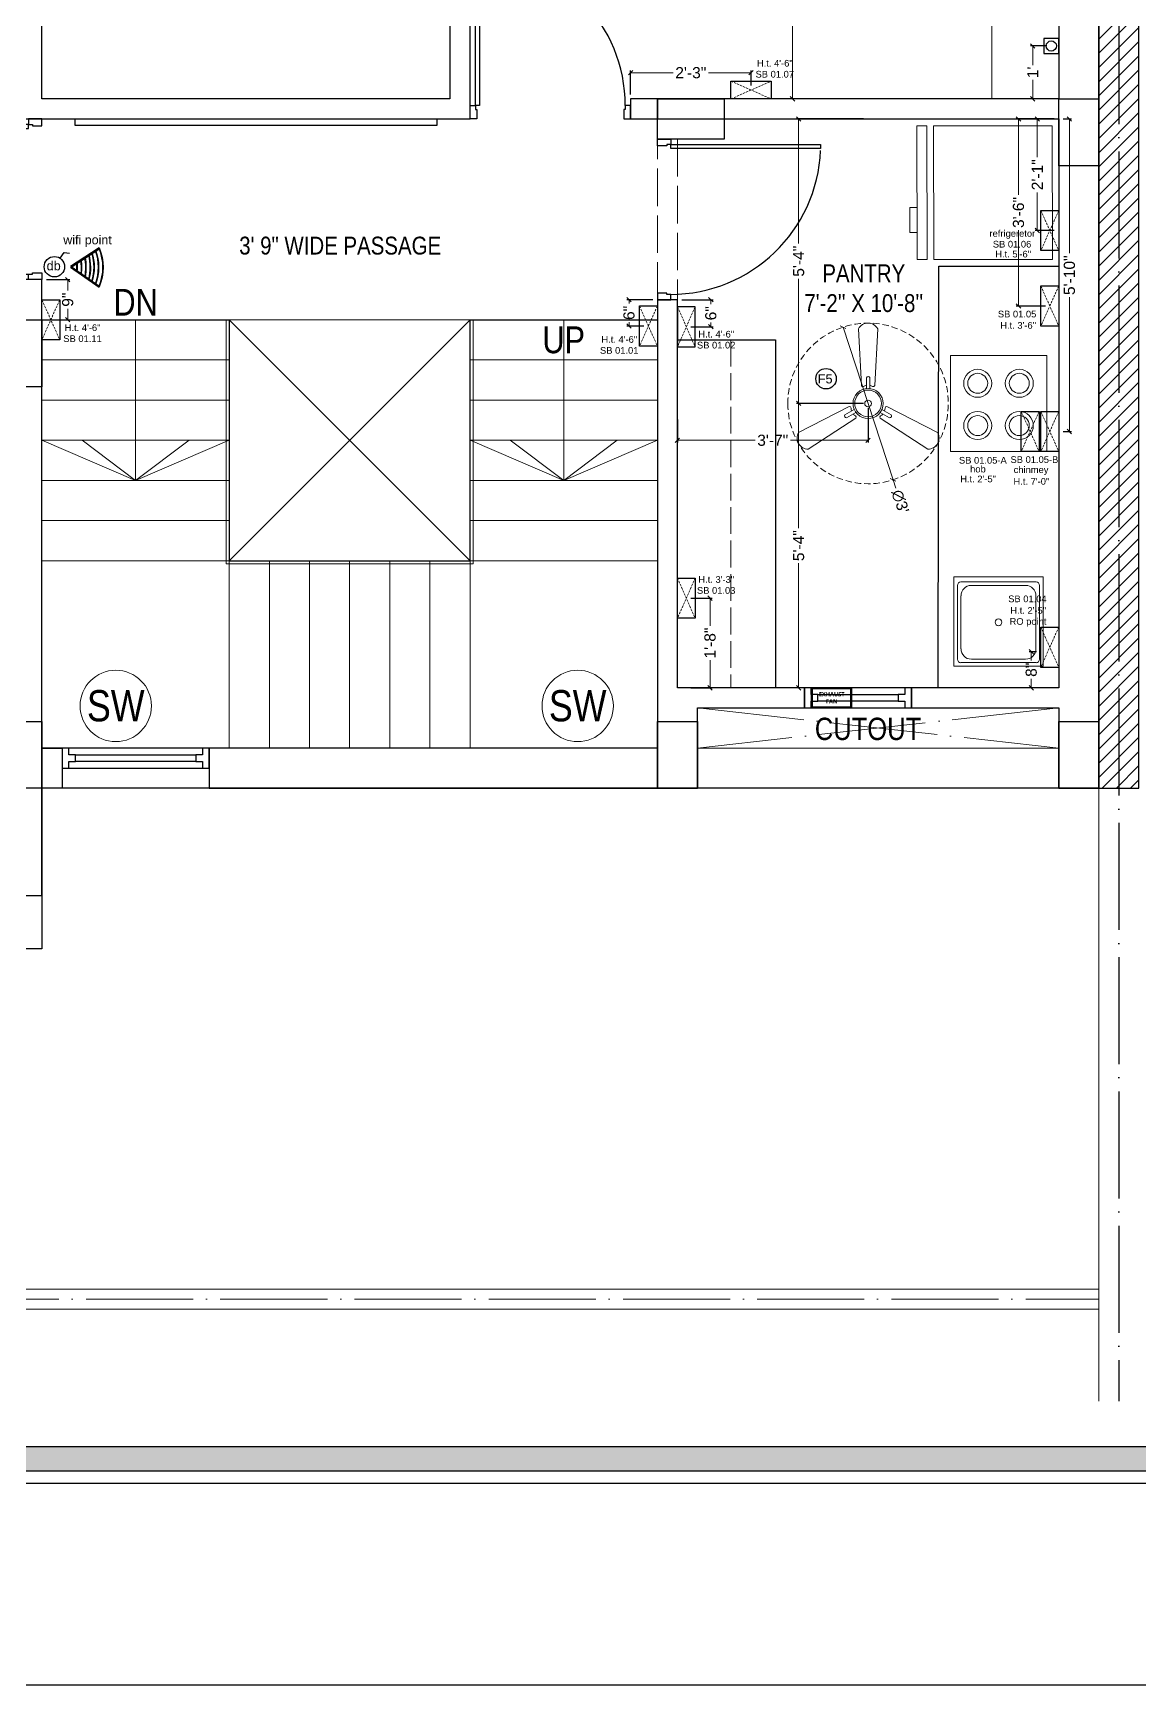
# Model space of a CAD drawing. Header units: millimetres. Extents: x 56222 to 3066687, y -650199 to -121287.
# Drawn here: x 148626.3 to 148874.3, y -178560.8 to -178190.6 of the extents above; entities that cross this region are included whole.
import ezdxf

# ---------------------------------------------------------------- set-up
doc = ezdxf.new("R2010")
doc.units = ezdxf.units.MM
doc.header["$MEASUREMENT"] = 0
doc.header["$PDMODE"] = 35
for name, pattern in [('ACAD_ISO02W100', [15, 12, -3]), ('ACAD_ISO04W100', [30, 24, -3, 0, -3]), ('DASHED', [0.75, 0.5, -0.25]), ('DASHED2', [0.375, 0.25, -0.125])]:
    doc.linetypes.add(name, pattern=pattern)
doc.layers.get('Defpoints').update_dxf_attribs({"color": 220})
for name, color, linetype, lineweight in [('$TD_AUDIT_GENERATED_(A0BDF17)', 32, 'Continuous', 30), ('COLUMN', 1, 'Continuous', 30), ('dim05', 1, 'Continuous', 13), ('el', 7, 'Continuous', 20), ('ELEC-wires', 1, 'DASHED2', 13), ('Electrical', 84, 'Continuous', 30), ('FIRST FLOOR', 7, 'Continuous', 9), ('FIRST FLOOR ( TEXT )', 7, 'Continuous', 9), ('FIRST FLOOR_( PLine )_', 251, 'Continuous', 30), ('FIRST FLOOR_( STAIR )', 251, 'Continuous', 9), ('FURNITURE', 32, 'Continuous', 9), ('GROUND FLOOR', 7, 'Continuous', 9), ('GROUND FLOOR  ( DIM )', 7, 'Continuous', 9), ('GROUND FLOOR  ( HATCH )', 251, 'Continuous', 9), ('NAME PLATE', 7, 'Continuous', 25), ('wall', 7, 'Continuous', 30), ('X_PLOT', 1, 'Continuous', 9), ('XX~SLAB ( BEAM )~ ( DIM )', 7, 'Continuous', 9)]:
    doc.layers.add(name, color=color, linetype=linetype, lineweight=lineweight)
for name, color, linetype in [('AR DOOR', 40, 'Continuous'), ('AR ELE-5', 134, 'Continuous'), ('Labels and Texts', 8, 'Continuous'), ('str coll', 6, 'Continuous')]:
    doc.layers.add(name, color=color, linetype=linetype)
doc.layers.add('XX~SLAB ( PLINE )', color=251, linetype='Continuous', plot=False)
doc.styles.add('Arial', font='arial.ttf')
doc.styles.add("Cn_BT_0'-0", font='swissc.ttf')
doc.styles.add('Cn_BT_7', font='swissc.ttf', dxfattribs={"height": 7})
doc.styles.add('KATHA', font='swissc.ttf')
doc.styles.get("Standard").update_dxf_attribs({"font": 'arial.ttf', "height": 6})
doc.dimstyles.new('ISO-25', dxfattribs={"dimtxt": 2.5, "dimasz": 1, "dimexe": 0.5, "dimexo": 1, "dimtad": 0, "dimdec": 1, "dimlunit": 4, "dimtxsty": 'Standard', "dimblk": 'OBLIQUE', "dimcen": 2.5, "dimclrd": 1, "dimclre": 1, "dimclrt": 5, "dimadec": 0, "dimazin": 0, "dimtfac": 1, "dimtdec": 1, "dimtmove": 0, "dimatfit": 3, "dimfxl": 1, "dimlwd": -1, "dimarcsym": 0})

# ---------------------------------------------------------------- blocks, each defined once
blk = doc.blocks.new('LAYOUT FILE')
at = {"layer": 'NAME PLATE', "true_color": 0xd39e00}
h = blk.add_hatch(color=42, dxfattribs=at)
h.paths.add_polyline_path([(3346889.83, -513806.18), (3346889.83, -514260.7), (3347535.56, -514260.7), (3347535.56, -513806.18)])
h.paths.add_polyline_path([(3346894.36, -513810.71), (3347531.03, -513810.71), (3347531.03, -514256.17), (3346894.36, -514256.17)], flags=16)
at = {"layer": 'NAME PLATE', "color": 42, "true_color": 0xd39e00}
for points in [[(3346887.56, -513803.91), (3347537.83, -513803.91), (3347537.83, -514262.96), (3346887.56, -514262.96)], [(3346889.83, -513806.18), (3347535.56, -513806.18), (3347535.56, -514260.7), (3346889.83, -514260.7)], [(3346894.36, -513810.71), (3347531.03, -513810.71), (3347531.03, -514256.17), (3346894.36, -514256.17)]]:
    blk.add_lwpolyline(points, close=True, dxfattribs=at)
blk = doc.blocks.new('*U18')
for points in [[(0, 0), (0, 1120), (-30, 1120), (-30, 0)], [(40, 0), (0, 0), (0, -30), (-10, -30), (-10, -100), (40, -100)], [(-1160, 0), (-1120, 0), (-1120, -30), (-1110, -30), (-1110, -100), (-1160, -100)]]:
    blk.add_lwpolyline(points, close=True)
at = {"layer": 'AR ELE-5', "linetype": 'ByBlock', "ltscale": 15}
blk.add_arc((2, -1), 1122, 92.373, 179.9653, dxfattribs=at)
blk = doc.blocks.new('*U19')
for points in [[(-1160, 0), (-1120, 0), (-1120, 30), (-1110, 30), (-1110, 100), (-1160, 100)], [(0, 0), (0, -1120), (-30, -1120), (-30, 0)], [(40, 0), (0, 0), (0, 30), (-10, 30), (-10, 100), (40, 100)]]:
    blk.add_lwpolyline(points, close=True)
at = {"layer": 'AR ELE-5', "linetype": 'ByBlock', "ltscale": 15}
blk.add_arc((2, 1), 1122, 180.0347, 267.627, dxfattribs=at)
blk = doc.blocks.new("SINK 20'' X 20''")
at = {"layer": 'FURNITURE'}
for p, q in [((3351628.98, -518299.55), (3351628.98, -518283)), ((3351629.75, -518282.23), (3351646.6, -518282.23)), ((3351632.08, -518283), (3351644.24, -518283)), ((3351647.38, -518283), (3351647.38, -518299.55)), ((3351629.75, -518297.22), (3351629.75, -518285.33)), ((3351646.57, -518285.33), (3351646.57, -518297.22)), ((3351646.6, -518300.32), (3351629.75, -518300.32)), ((3351644.24, -518299.55), (3351632.08, -518299.55))]:
    blk.add_line(p, q, dxfattribs=at)
blk.add_lwpolyline([(3351648.16, -518281.09), (3351628.16, -518281.09), (3351628.16, -518301.09), (3351648.16, -518301.09)], close=True, dxfattribs=at)
blk.add_circle((3351638.16, -518291.28), 0.762, dxfattribs=at)
for centre, radius, start, end in [((3351629.75, -518283), 0.775, 90, 180), ((3351632.08, -518285.33), 2.32, 90, 180), ((3351644.24, -518285.33), 2.32, 0, 90), ((3351646.6, -518283), 0.775, 0, 90), ((3351632.08, -518297.22), 2.32, 180, 270), ((3351644.24, -518297.22), 2.32, 270, 0), ((3351629.75, -518299.55), 0.775, 180, 270), ((3351646.6, -518299.55), 0.775, 270, 0)]:
    blk.add_arc(centre, radius, start, end, dxfattribs=at)
blk = doc.blocks.new('sf sfs')
at = {"layer": 'FURNITURE'}
blk.add_line((3348685.97, -514612.12), (3348664.42, -514612.12), dxfattribs=at)
blk.add_lwpolyline([(3348664.42, -514612.12), (3348664.42, -514590.57), (3348685.97, -514590.57), (3348685.97, -514612.12)], dxfattribs=at)
for centre, radius in [((3348670.49, -514596.83), 3.14), ((3348670.49, -514596.83), 2.24), ((3348679.82, -514596.83), 3.14), ((3348679.82, -514596.83), 2.24), ((3348670.49, -514606.3), 3.14), ((3348679.82, -514606.3), 3.14), ((3348670.49, -514606.3), 2.24), ((3348679.82, -514606.3), 2.24)]:
    blk.add_circle(centre, radius, dxfattribs=at)
blk = doc.blocks.new('6616')
at = {"color": 242, "linetype": 'DASHED', "true_color": 0xcd2027}
for p, q in [((386784.79, -36915.77), (386775.78, -36911.78)), ((386784.79, -36911.78), (386775.78, -36915.77))]:
    blk.add_line(p, q, dxfattribs=at)
at = {"layer": 'ELEC-wires', "color": 5, "linetype": 'ByBlock', "lineweight": 30, "ltscale": 4}
blk.add_lwpolyline([(386775.78, -36911.78), (386784.79, -36911.78), (386784.79, -36915.77), (386775.78, -36915.77)], close=True, dxfattribs=at)
blk = doc.blocks.new('_Oblique')
at = {"layer": 'wall', "color": 0, "lineweight": -2}
blk.add_line((-0.5, -0.5), (0.5, 0.5), dxfattribs=at)
blk = doc.blocks.new('*D354')
at = {"layer": 'Defpoints', "color": 0, "lineweight": 30, "transparency": 16777216}
for p in [(148856.35, -178209.86), (148851.55, -178234.86), (148856.35, -178234.86)]:
    blk.add_point(p, dxfattribs=at)
at = {"layer": 'dim05', "color": 1, "linetype": 'Continuous', "lineweight": -2, "transparency": 16777216}
for p, q in [((148855.35, -178209.86), (148851.05, -178209.86)), ((148855.35, -178234.86), (148851.05, -178234.86))]:
    blk.add_line(p, q, dxfattribs=at)
at = {"layer": 'dim05', "color": 1, "linetype": 'Continuous', "transparency": 16777216}
for p, q in [((148851.55, -178209.86), (148851.55, -178218.39)), ((148851.55, -178234.86), (148851.55, -178226.33))]:
    blk.add_line(p, q, dxfattribs=at)
at = {"layer": 'dim05', "color": 1, "transparency": 16777216}
for p, rotation in [((148851.55, -178209.86), 90), ((148851.55, -178234.86), 270)]:
    blk.add_blockref('_Oblique', p, dxfattribs=dict(at, rotation=rotation))
at = {"layer": 'dim05', "color": 5, "lineweight": 25, "transparency": 16777216, "insert": (148851.55, -178222.36), "char_height": 2.5, "attachment_point": 5, "rotation": 90, "style": 'Arial'}
blk.add_mtext('2\'-1"', dxfattribs=at)
blk = doc.blocks.new('*D355')
at = {"layer": 'Defpoints', "color": 0, "lineweight": 30, "transparency": 16777216}
for p in [(148856.35, -178209.86), (148856.35, -178279.9), (148858.75, -178279.9)]:
    blk.add_point(p, dxfattribs=at)
at = {"layer": 'dim05', "color": 1, "linetype": 'Continuous', "lineweight": -2, "transparency": 16777216}
for p, q in [((148857.35, -178209.86), (148859.25, -178209.86)), ((148857.35, -178279.9), (148859.25, -178279.9))]:
    blk.add_line(p, q, dxfattribs=at)
at = {"layer": 'dim05', "color": 1, "linetype": 'Continuous', "transparency": 16777216}
for p, q in [((148858.75, -178209.86), (148858.75, -178239.96)), ((148858.75, -178279.9), (148858.75, -178249.8))]:
    blk.add_line(p, q, dxfattribs=at)
at = {"layer": 'dim05', "color": 1, "transparency": 16777216}
for p, rotation in [((148858.75, -178209.86), 90), ((148858.75, -178279.9), 270)]:
    blk.add_blockref('_Oblique', p, dxfattribs=dict(at, rotation=rotation))
at = {"layer": 'dim05', "color": 5, "lineweight": 25, "transparency": 16777216, "insert": (148858.75, -178244.88), "char_height": 2.5, "attachment_point": 5, "rotation": 90, "style": 'Arial'}
blk.add_mtext('5\'-10"', dxfattribs=at)
blk = doc.blocks.new('*D464')
at = {"layer": 'Defpoints', "color": 0, "lineweight": 30, "transparency": 16777216}
for p in [(148852.36, -178329.25), (148850.19, -178337.36), (148852.36, -178337.36)]:
    blk.add_point(p, dxfattribs=at)
at = {"layer": 'dim05', "color": 1, "linetype": 'Continuous', "lineweight": -2, "transparency": 16777216}
for p, q in [((148851.36, -178329.25), (148849.69, -178329.25)), ((148851.36, -178337.36), (148849.69, -178337.36))]:
    blk.add_line(p, q, dxfattribs=at)
at = {"layer": 'dim05', "color": 1, "linetype": 'Continuous', "transparency": 16777216}
for p, q in [((148850.19, -178329.25), (148850.19, -178331.24)), ((148850.19, -178337.36), (148850.19, -178335.37))]:
    blk.add_line(p, q, dxfattribs=at)
at = {"layer": 'dim05', "color": 1, "transparency": 16777216}
for p, rotation in [((148850.19, -178329.25), 90), ((148850.19, -178337.36), 270)]:
    blk.add_blockref('_Oblique', p, dxfattribs=dict(at, rotation=rotation))
at = {"layer": 'dim05', "color": 5, "lineweight": 25, "transparency": 16777216, "insert": (148850.19, -178333.31), "char_height": 2.5, "attachment_point": 5, "rotation": 90, "style": 'Arial'}
blk.add_mtext('8"', dxfattribs=at)
blk = doc.blocks.new('A$C1B9B2090')
at = {"layer": 'Electrical', "ltscale": 10}
blk.add_line((0, 4.97), (10.08, 4.97), dxfattribs=at)
at = {"layer": 'Electrical', "ltscale": 2}
for points in [[(0, 0), (10.08, 0), (10.08, 4.97), (0, 4.97)], [(0.25, 0.25), (9.83, 0.25), (9.83, 4.72), (0.25, 4.72)]]:
    blk.add_lwpolyline(points, close=True, dxfattribs=at)
at = {"layer": 'Electrical', "ltscale": 2, "insert": (1.5, 3.92), "char_height": 1.05, "width": 7.1646, "attachment_point": 1}
blk.add_mtext('\\pxqc;{\\fMalgun Gothic|b1|i0|c0|p34;\\W5.565;\\C0;\\W1;EXHAUST \\P\\W7.7995;\\W1;FAN}', dxfattribs=at)
blk = doc.blocks.new('*D465')
at = {"layer": 'Defpoints', "color": 0, "lineweight": 30, "transparency": 16777216}
for p in [(148772.84, -178317.27), (148772.84, -178337.36), (148778.17, -178337.36)]:
    blk.add_point(p, dxfattribs=at)
at = {"layer": 'dim05', "color": 1, "linetype": 'Continuous', "lineweight": -2, "transparency": 16777216}
for p, q in [((148773.84, -178317.27), (148778.67, -178317.27)), ((148773.84, -178337.36), (148778.67, -178337.36))]:
    blk.add_line(p, q, dxfattribs=at)
at = {"layer": 'dim05', "color": 1, "linetype": 'Continuous', "transparency": 16777216}
for p, q in [((148778.17, -178317.27), (148778.17, -178323.49)), ((148778.17, -178337.36), (148778.17, -178331.15))]:
    blk.add_line(p, q, dxfattribs=at)
at = {"layer": 'dim05', "color": 1, "transparency": 16777216}
for p, rotation in [((148778.17, -178317.27), 90), ((148778.17, -178337.36), 270)]:
    blk.add_blockref('_Oblique', p, dxfattribs=dict(at, rotation=rotation))
at = {"layer": 'dim05', "color": 5, "lineweight": 25, "transparency": 16777216, "insert": (148778.17, -178327.32), "char_height": 2.5, "attachment_point": 5, "rotation": 90, "style": 'Arial'}
blk.add_mtext('1\'-8"', dxfattribs=at)
blk = doc.blocks.new('*D467')
at = {"layer": 'Defpoints', "color": 0, "lineweight": 30, "transparency": 16777216}
for p in [(148787.35, -178199.5), (148760.35, -178205.36), (148787.35, -178203.37)]:
    blk.add_point(p, dxfattribs=at)
at = {"layer": 'dim05', "color": 1, "linetype": 'Continuous', "lineweight": -2, "transparency": 16777216}
for p, q in [((148760.35, -178204.36), (148760.35, -178199)), ((148787.35, -178202.37), (148787.35, -178199))]:
    blk.add_line(p, q, dxfattribs=at)
at = {"layer": 'dim05', "color": 1, "linetype": 'Continuous', "transparency": 16777216}
for p, q in [((148760.35, -178199.5), (148769.88, -178199.5)), ((148787.35, -178199.5), (148777.82, -178199.5))]:
    blk.add_line(p, q, dxfattribs=at)
at = {"layer": 'dim05', "color": 1, "transparency": 16777216, "rotation": 180}
blk.add_blockref('_Oblique', (148760.35, -178199.5), dxfattribs=at)
at = {"layer": 'dim05', "color": 1, "transparency": 16777216}
blk.add_blockref('_Oblique', (148787.35, -178199.5), dxfattribs=at)
at = {"layer": 'dim05', "color": 5, "lineweight": 25, "transparency": 16777216, "insert": (148773.85, -178199.5), "char_height": 2.5, "attachment_point": 5, "style": 'Arial'}
blk.add_mtext('2\'-3"', dxfattribs=at)
blk = doc.blocks.new('*D482')
at = {"layer": 'Defpoints', "color": 0, "lineweight": 30, "transparency": 16777216}
for p in [(148628.35, -178245.86), (148630.34, -178254.86), (148634.13, -178254.86)]:
    blk.add_point(p, dxfattribs=at)
at = {"layer": 'dim05', "color": 1, "linetype": 'Continuous', "lineweight": -2, "transparency": 16777216}
for p, q in [((148629.35, -178245.86), (148634.63, -178245.86)), ((148631.34, -178254.86), (148634.63, -178254.86))]:
    blk.add_line(p, q, dxfattribs=at)
at = {"layer": 'dim05', "color": 1, "linetype": 'Continuous', "transparency": 16777216}
for p, q in [((148634.13, -178245.86), (148634.13, -178248.3)), ((148634.13, -178254.86), (148634.13, -178252.43))]:
    blk.add_line(p, q, dxfattribs=at)
at = {"layer": 'dim05', "color": 1, "transparency": 16777216}
for p, rotation in [((148634.13, -178245.86), 90), ((148634.13, -178254.86), 270)]:
    blk.add_blockref('_Oblique', p, dxfattribs=dict(at, rotation=rotation))
at = {"layer": 'dim05', "color": 5, "lineweight": 25, "transparency": 16777216, "insert": (148634.13, -178250.36), "char_height": 2.5, "attachment_point": 5, "rotation": 90, "style": 'Arial'}
blk.add_mtext('9"', dxfattribs=at)
blk = doc.blocks.new('*D489')
at = {"layer": 'Defpoints', "color": 0, "lineweight": 30, "transparency": 16777216}
for p in [(148766.35, -178250.36), (148759.99, -178256.27), (148764.35, -178256.27)]:
    blk.add_point(p, dxfattribs=at)
at = {"layer": 'dim05', "color": 1, "linetype": 'Continuous', "lineweight": -2, "transparency": 16777216}
for p, q in [((148765.35, -178250.36), (148759.49, -178250.36)), ((148763.35, -178256.27), (148759.49, -178256.27))]:
    blk.add_line(p, q, dxfattribs=at)
at = {"layer": 'dim05', "color": 1, "linetype": 'Continuous', "transparency": 16777216}
for p, q in [((148759.99, -178250.36), (148759.99, -178251.25)), ((148759.99, -178256.27), (148759.99, -178255.38))]:
    blk.add_line(p, q, dxfattribs=at)
at = {"layer": 'dim05', "color": 1, "transparency": 16777216}
for p, rotation in [((148759.99, -178250.36), 90), ((148759.99, -178256.27), 270)]:
    blk.add_blockref('_Oblique', p, dxfattribs=dict(at, rotation=rotation))
at = {"layer": 'dim05', "color": 5, "lineweight": 25, "transparency": 16777216, "insert": (148759.99, -178253.32), "char_height": 2.5, "attachment_point": 5, "rotation": 90, "style": 'Arial'}
blk.add_mtext('6"', dxfattribs=at)
blk = doc.blocks.new('*D528')
at = {"layer": 'Defpoints', "color": 0, "lineweight": 30, "transparency": 16777216}
for p in [(148770.85, -178250.36), (148772.84, -178256.43), (148778.34, -178256.43)]:
    blk.add_point(p, dxfattribs=at)
at = {"layer": 'dim05', "color": 1, "linetype": 'Continuous', "lineweight": -2, "transparency": 16777216}
for p, q in [((148771.85, -178250.36), (148778.84, -178250.36)), ((148773.84, -178256.43), (148778.84, -178256.43))]:
    blk.add_line(p, q, dxfattribs=at)
at = {"layer": 'dim05', "color": 1, "linetype": 'Continuous', "transparency": 16777216}
for p, q in [((148778.34, -178250.36), (148778.34, -178251.33)), ((148778.34, -178256.43), (148778.34, -178255.47))]:
    blk.add_line(p, q, dxfattribs=at)
at = {"layer": 'dim05', "color": 1, "transparency": 16777216}
for p, rotation in [((148778.34, -178250.36), 90), ((148778.34, -178256.43), 270)]:
    blk.add_blockref('_Oblique', p, dxfattribs=dict(at, rotation=rotation))
at = {"layer": 'dim05', "color": 5, "lineweight": 25, "transparency": 16777216, "insert": (148778.34, -178253.4), "char_height": 2.5, "attachment_point": 5, "rotation": 90, "style": 'Arial'}
blk.add_mtext('6"', dxfattribs=at)
blk = doc.blocks.new('*D529')
at = {"layer": 'Defpoints', "color": 0, "lineweight": 30, "transparency": 16777216}
for p in [(148847.33, -178209.86), (148854.52, -178209.86), (148854.35, -178251.78)]:
    blk.add_point(p, dxfattribs=at)
at = {"layer": 'dim05', "color": 1, "linetype": 'Continuous', "lineweight": -2, "transparency": 16777216}
for p, q in [((148853.52, -178209.86), (148846.83, -178209.86)), ((148853.35, -178251.78), (148846.83, -178251.78))]:
    blk.add_line(p, q, dxfattribs=at)
at = {"layer": 'dim05', "color": 1, "linetype": 'Continuous', "transparency": 16777216}
for p, q in [((148847.33, -178209.86), (148847.33, -178226.88)), ((148847.33, -178251.78), (148847.33, -178234.77))]:
    blk.add_line(p, q, dxfattribs=at)
at = {"layer": 'dim05', "color": 1, "transparency": 16777216}
for p, rotation in [((148847.33, -178209.86), 90), ((148847.33, -178251.78), 270)]:
    blk.add_blockref('_Oblique', p, dxfattribs=dict(at, rotation=rotation))
at = {"layer": 'dim05', "color": 5, "lineweight": 25, "transparency": 16777216, "insert": (148847.33, -178230.82), "char_height": 2.5, "attachment_point": 5, "rotation": 90, "style": 'Arial'}
blk.add_mtext('3\'-6"', dxfattribs=at)
blk = doc.blocks.new('WIFI')
at = {"layer": '$TD_AUDIT_GENERATED_(A0BDF17)', "lineweight": 13, "true_color": 0xc7c8ca}
h = blk.add_hatch(color=9, dxfattribs=at)
h.dxf.hatch_style = 1
h.paths.add_polyline_path([(3320075.15, -510037.5), (3320075.24, -510037.64, -0.206837), (3320083.72, -510037.64), (3320083.82, -510037.5, 0.208331)])
h.paths.add_polyline_path([(3320075.66, -510038.29), (3320075.76, -510038.44, -0.179121), (3320083.18, -510038.42), (3320083.28, -510038.28, 0.181041)])
h.paths.add_polyline_path([(3320076.19, -510039.11), (3320076.29, -510039.25, -0.151306), (3320082.61, -510039.23), (3320082.71, -510039.09, 0.153663)])
h.paths.add_polyline_path([(3320076.65, -510039.81), (3320076.74, -510039.95, -0.127939), (3320082.13, -510039.93), (3320082.23, -510039.78, 0.130675)])
h.paths.add_polyline_path([(3320077.21, -510040.67), (3320077.31, -510040.82, -0.099586), (3320081.53, -510040.79), (3320081.63, -510040.64, 0.102799)])
h.paths.add_polyline_path([(3320077.79, -510041.56), (3320077.89, -510041.71, -0.070714), (3320080.9, -510041.69), (3320081.01, -510041.54, 0.074439)])
h.paths.add_polyline_path([(3320080.36, -510042.46, 0.045415), (3320078.39, -510042.48), (3320078.5, -510042.64, -0.041129), (3320080.25, -510042.62)])
at = {"layer": '$TD_AUDIT_GENERATED_(A0BDF17)', "color": 5, "lineweight": 53}
for q in [(3320075.15, -510037.5), (3320083.82, -510037.5)]:
    blk.add_line((3320079.34, -510043.93), q, dxfattribs=at)
at = {"layer": '$TD_AUDIT_GENERATED_(A0BDF17)', "lineweight": 13}
for centre, radius, start, end in [((3320079.48, -510047.46), 10.86, 66.4636, 113.5364), ((3320079.48, -510048.46), 10.86, 69.5551, 110.602), ((3320079.48, -510048.46), 10.69, 69.7839, 110.4045), ((3320079.48, -510049.45), 10.86, 72.6901, 107.6338), ((3320079.48, -510049.45), 10.69, 72.9716, 107.3874), ((3320079.48, -510050.29), 10.86, 75.3462, 105.1259), ((3320079.48, -510051.29), 10.86, 78.5929, 102.0702), ((3320079.48, -510051.29), 10.69, 78.9794, 101.7278), ((3320079.48, -510052.28), 10.86, 81.9217, 98.9505), ((3320079.48, -510052.28), 10.69, 82.3715, 98.5509), ((3320079.48, -510053.28), 10.86, 85.3513, 95.7524), ((3320079.48, -510053.28), 10.69, 85.8705, 95.2913)]:
    blk.add_arc(centre, radius, start, end, dxfattribs=at)
at = {"layer": '$TD_AUDIT_GENERATED_(A0BDF17)', "color": 252, "lineweight": 13, "true_color": 0x939598}
blk.add_arc((3320079.48, -510047.46), 10.69, 66.6419, 113.3863, dxfattribs=at)
at = {"layer": 'Labels and Texts', "lineweight": 13}
blk.add_arc((3320079.48, -510050.29), 10.69, 75.6739, 104.837, dxfattribs=at)
blk = doc.blocks.new('*D533')
at = {"layer": 'Defpoints', "color": 0, "lineweight": 30, "transparency": 16777216}
for p in [(148802.32, -178145.39), (148796.65, -178205.36), (148802.32, -178205.36)]:
    blk.add_point(p, dxfattribs=at)
at = {"layer": 'dim05', "color": 1, "linetype": 'Continuous', "lineweight": -2, "transparency": 16777216}
for p, q in [((148801.32, -178145.39), (148796.15, -178145.39)), ((148801.32, -178205.36), (148796.15, -178205.36))]:
    blk.add_line(p, q, dxfattribs=at)
at = {"layer": 'dim05', "color": 1, "linetype": 'Continuous', "transparency": 16777216}
for p, q in [((148796.65, -178145.39), (148796.65, -178173.6)), ((148796.65, -178205.36), (148796.65, -178177.15))]:
    blk.add_line(p, q, dxfattribs=at)
at = {"layer": 'dim05', "color": 1, "transparency": 16777216}
for p, rotation in [((148796.65, -178145.39), 90), ((148796.65, -178205.36), 270)]:
    blk.add_blockref('_Oblique', p, dxfattribs=dict(at, rotation=rotation))
at = {"layer": 'dim05', "color": 5, "lineweight": 25, "transparency": 16777216, "insert": (148796.65, -178175.38), "char_height": 2.5, "attachment_point": 5, "rotation": 90, "style": 'Arial'}
blk.add_mtext("5'", dxfattribs=at)
blk = doc.blocks.new('fan')
at = {"layer": 'Electrical', "lineweight": 15, "ltscale": 20}
for p, q in [((3300835.29, -509900.78), (3300836.47, -509923.43)), ((3300841.81, -509923.43), (3300842.99, -509900.78)), ((3300838.47, -509924.57), (3300838.47, -509920.25)), ((3300839.81, -509920.28), (3300839.81, -509924.57)), ((3300831.66, -509931.77), (3300811.45, -509942.07)), ((3300815.3, -509948.74), (3300834.33, -509936.39)), ((3300829.93, -509935.08), (3300833.64, -509932.93)), ((3300834.31, -509934.09), (3300830.57, -509936.25)), ((3300843.95, -509936.39), (3300862.98, -509948.74)), ((3300847.68, -509936.23), (3300843.97, -509934.09)), ((3300844.64, -509932.93), (3300848.38, -509935.09)), ((3300866.83, -509942.07), (3300846.62, -509931.77))]:
    blk.add_line(p, q, dxfattribs=at)
at = {"layer": 'Electrical', "linetype": 'DASHED', "lineweight": 15, "ltscale": 5}
blk.add_circle((3300839.14, -509930.53), 32, dxfattribs=at)
at = {"layer": 'Electrical', "lineweight": 15, "ltscale": 20}
for centre, major_axis, start_param, end_param in [((3300839.14, -509902.94), (3.12, 3.12), -0.272136, 1.842967), ((3300837.1, -509923.08), (0.51, 0.51), 2.863014, 4.257784), ((3300839.14, -509926.42), (2.27, -2.27), 2.565057, 2.951308), ((3300839.13, -509920.5), (0.501, 0.501), -0.465536, 1.983618), ((3300839.14, -509926.42), (2.27, 2.27), 0.19032, 0.57657), ((3300841.18, -509923.08), (0.51, -0.51), 5.167028, 6.561799), ((3300839.14, -509930.53), (4.24, -4.24), 3.14161, 9.424795), ((3300839.14, -509930.53), (3.77, -3.77), 1.749190548672175e-05, 6.283202799085073), ((3300839.14, -509930.53), (0.943, 0.943), 1.570814, 7.853999), ((3300830.46, -509935.55), (0.501, -0.501), 3.199655, 5.648809), ((3300831.67, -509932.49), (0.51, -0.51), 0.978238, 2.373008), ((3300835.59, -509932.58), (2.27, -2.27), 3.855511, 4.241762), ((3300835.59, -509932.58), (2.27, -2.27), 4.659452, 5.045703), ((3300833.71, -509936.02), (0.51, 0.51), -1.325776, 0.068994), ((3300844.57, -509936.02), (0.51, -0.51), 3.072633, 4.467404), ((3300842.69, -509932.58), (2.27, 2.27), 4.37911, 4.765361), ((3300842.69, -509932.58), (2.27, 2.27), 5.183051, 5.569301), ((3300846.61, -509932.49), (0.51, -0.51), 2.339416, 3.734186), ((3300847.83, -509935.54), (0.501, 0.501), 3.723254, 6.172408), ((3300815.25, -509944.32), (3.12, -3.12), 3.393055, 5.508159), ((3300863.03, -509944.32), (3.12, -3.12), 5.48745, 7.602554)]:
    blk.add_ellipse(centre, major_axis=major_axis, ratio=1, start_param=start_param, end_param=end_param, dxfattribs=at)
blk = doc.blocks.new('*D534')
at = {"layer": 'Defpoints', "color": 0, "lineweight": 30, "transparency": 16777216}
for p in [(148798.03, -178209.86), (148813.6, -178209.86), (148813.6, -178273.61)]:
    blk.add_point(p, dxfattribs=at)
at = {"layer": 'dim05', "color": 1, "linetype": 'Continuous', "lineweight": -2, "transparency": 16777216}
for p, q in [((148812.6, -178209.86), (148797.53, -178209.86)), ((148812.6, -178273.61), (148797.53, -178273.61))]:
    blk.add_line(p, q, dxfattribs=at)
at = {"layer": 'dim05', "color": 1, "linetype": 'Continuous', "transparency": 16777216}
for p, q in [((148798.03, -178209.86), (148798.03, -178237.79)), ((148798.03, -178273.61), (148798.03, -178245.69))]:
    blk.add_line(p, q, dxfattribs=at)
at = {"layer": 'dim05', "color": 1, "transparency": 16777216}
for p, rotation in [((148798.03, -178209.86), 90), ((148798.03, -178273.61), 270)]:
    blk.add_blockref('_Oblique', p, dxfattribs=dict(at, rotation=rotation))
at = {"layer": 'dim05', "color": 5, "lineweight": 25, "transparency": 16777216, "insert": (148798.03, -178241.74), "char_height": 2.5, "attachment_point": 5, "rotation": 90, "style": 'Arial'}
blk.add_mtext('5\'-4"', dxfattribs=at)
blk = doc.blocks.new('*D535')
at = {"layer": 'Defpoints', "color": 0, "lineweight": 30, "transparency": 16777216}
for p in [(148813.6, -178273.61), (148798.03, -178337.36), (148815.08, -178337.36)]:
    blk.add_point(p, dxfattribs=at)
at = {"layer": 'dim05', "color": 1, "linetype": 'Continuous', "lineweight": -2, "transparency": 16777216}
for p, q in [((148812.6, -178273.61), (148797.53, -178273.61)), ((148814.08, -178337.36), (148797.53, -178337.36))]:
    blk.add_line(p, q, dxfattribs=at)
at = {"layer": 'dim05', "color": 1, "linetype": 'Continuous', "transparency": 16777216}
for p, q in [((148798.03, -178273.61), (148798.03, -178301.54)), ((148798.03, -178337.36), (148798.03, -178309.44))]:
    blk.add_line(p, q, dxfattribs=at)
at = {"layer": 'dim05', "color": 1, "transparency": 16777216}
for p, rotation in [((148798.03, -178273.61), 90), ((148798.03, -178337.36), 270)]:
    blk.add_blockref('_Oblique', p, dxfattribs=dict(at, rotation=rotation))
at = {"layer": 'dim05', "color": 5, "lineweight": 25, "transparency": 16777216, "insert": (148798.03, -178305.49), "char_height": 2.5, "attachment_point": 5, "rotation": 90, "style": 'Arial'}
blk.add_mtext('5\'-4"', dxfattribs=at)
blk = doc.blocks.new('*D536')
at = {"layer": 'Defpoints', "color": 0, "lineweight": 30, "transparency": 16777216}
for p in [(148770.85, -178276.22), (148813.6, -178273.61), (148770.85, -178281.88)]:
    blk.add_point(p, dxfattribs=at)
at = {"layer": 'dim05', "color": 1, "linetype": 'Continuous', "lineweight": -2, "transparency": 16777216}
for p, q in [((148813.6, -178274.61), (148813.6, -178282.38)), ((148770.85, -178277.22), (148770.85, -178282.38))]:
    blk.add_line(p, q, dxfattribs=at)
at = {"layer": 'dim05', "color": 1, "linetype": 'Continuous', "transparency": 16777216}
for p, q in [((148770.85, -178281.88), (148788.28, -178281.88)), ((148813.6, -178281.88), (148796.17, -178281.88))]:
    blk.add_line(p, q, dxfattribs=at)
at = {"layer": 'dim05', "color": 1, "transparency": 16777216, "rotation": 180}
blk.add_blockref('_Oblique', (148770.85, -178281.88), dxfattribs=at)
at = {"layer": 'dim05', "color": 1, "transparency": 16777216}
blk.add_blockref('_Oblique', (148813.6, -178281.88), dxfattribs=at)
at = {"layer": 'dim05', "color": 5, "lineweight": 25, "transparency": 16777216, "insert": (148792.22, -178281.88), "char_height": 2.5, "attachment_point": 5, "style": 'Arial'}
blk.add_mtext('3\'-7"', dxfattribs=at)
blk = doc.blocks.new('*D539')
at = {"layer": 'Defpoints', "color": 0, "lineweight": 30, "transparency": 16777216}
for p in [(148807.99, -178256.51), (148819.2, -178290.72)]:
    blk.add_point(p, dxfattribs=at)
at = {"layer": 'dim05', "color": 1, "linetype": 'Continuous', "transparency": 16777216}
for p in [(148807.99, -178256.51), (148819.83, -178292.62)]:
    blk.add_line(p, (148819.2, -178290.72), dxfattribs=at)
at = {"layer": 'dim05', "color": 1, "transparency": 16777216}
for p, rotation in [((148807.99, -178256.51), 288.149743395931), ((148819.2, -178290.72), 108.1497433959309)]:
    blk.add_blockref('_Oblique', p, dxfattribs=dict(at, rotation=rotation))
at = {"layer": 'dim05', "color": 5, "lineweight": 25, "transparency": 16777216, "insert": (148820.8, -178295.6), "char_height": 2.5, "attachment_point": 5, "rotation": 288.1497, "style": 'Arial'}
blk.add_mtext("∅3'", dxfattribs=at)
blk = doc.blocks.new('*D542')
at = {"layer": 'Defpoints', "color": 0, "lineweight": 30, "transparency": 16777216}
for p in [(148854.69, -178193.5), (148850.53, -178205.36), (148854.69, -178205.36)]:
    blk.add_point(p, dxfattribs=at)
at = {"layer": 'dim05', "color": 1, "linetype": 'Continuous', "lineweight": -2, "transparency": 16777216}
for p, q in [((148853.69, -178193.5), (148850.03, -178193.5)), ((148853.69, -178205.36), (148850.03, -178205.36))]:
    blk.add_line(p, q, dxfattribs=at)
at = {"layer": 'dim05', "color": 1, "linetype": 'Continuous', "transparency": 16777216}
for p, q in [((148850.53, -178193.5), (148850.53, -178197.77)), ((148850.53, -178205.36), (148850.53, -178201.09))]:
    blk.add_line(p, q, dxfattribs=at)
at = {"layer": 'dim05', "color": 1, "transparency": 16777216}
for p, rotation in [((148850.53, -178193.5), 90), ((148850.53, -178205.36), 270)]:
    blk.add_blockref('_Oblique', p, dxfattribs=dict(at, rotation=rotation))
at = {"layer": 'dim05', "color": 5, "lineweight": 25, "transparency": 16777216, "insert": (148850.53, -178199.43), "char_height": 2.5, "attachment_point": 5, "rotation": 90, "style": 'Arial'}
blk.add_mtext("1'", dxfattribs=at)

msp = doc.modelspace()

# ---------------------------------------------------------------- hatches: boundary and pattern name
at = {"layer": 'GROUND FLOOR  ( HATCH )'}
h = msp.add_hatch(dxfattribs=at)
h.set_pattern_fill('ANSI31', color=6, scale=18, style=0)
h.set_pattern_definition([(45, (32333.6614, -15746.6894), (-1.590990258, 1.590990258), [])])
h.paths.add_polyline_path([(148874.347, -178016.364), (148865.347, -178016.364), (148865.347, -178359.864), (148874.347, -178359.864)])

# ---------------------------------------------------------------- linework, layer by layer
at = {"layer": 'COLUMN'}
for points in [[(148781.347, -178205.364), (148781.347, -178214.364), (148766.347, -178214.364), (148766.347, -178205.364)], [(148856.347, -178205.364), (148865.347, -178205.364), (148865.347, -178220.364), (148856.347, -178220.364)], [(148619.347, -178254.864), (148628.347, -178254.864), (148628.347, -178269.864), (148619.347, -178269.864)], [(148619.347, -178344.864), (148628.347, -178344.864), (148628.347, -178359.864), (148619.347, -178359.864)], [(148766.347, -178344.864), (148775.347, -178344.864), (148775.347, -178359.864), (148766.347, -178359.864)], [(148856.347, -178344.864), (148865.347, -178344.864), (148865.347, -178359.864), (148856.347, -178359.864)]]:
    msp.add_lwpolyline(points, close=True, dxfattribs=at)
at = {"layer": 'FIRST FLOOR'}
for p, q in [((148865.347, -178049.364), (148865.347, -178359.864)), ((148719.847, -178205.364), (148719.847, -178053.864)), ((148856.347, -178053.864), (148856.347, -178205.364)), ((148628.347, -178133.364), (148628.347, -178205.364)), ((148724.347, -178209.864), (148724.347, -178181.364)), ((148628.347, -178205.364), (148719.847, -178205.364)), ((148766.347, -178205.364), (148766.347, -178209.864)), ((148766.347, -178205.364), (148856.347, -178205.364)), ((148623.847, -178209.864), (148724.347, -178209.864)), ((148766.347, -178209.864), (148856.347, -178209.864)), ((148856.347, -178209.864), (148856.347, -178337.364)), ((148628.347, -178383.864), (148628.347, -178245.864)), ((148766.347, -178250.364), (148770.847, -178250.364)), ((148766.347, -178251.864), (148766.347, -178359.864)), ((148770.847, -178251.864), (148770.847, -178337.364)), ((148628.347, -178269.864), (148623.847, -178269.864)), ((148770.847, -178337.364), (148856.347, -178337.364)), ((148799.342, -178341.864), (148799.342, -178337.364)), ((148799.342, -178341.864), (148799.342, -178337.364)), ((148823.342, -178337.364), (148823.342, -178341.864)), ((148799.342, -178341.864), (148856.347, -178341.864)), ((148856.347, -178341.864), (148856.347, -178359.864)), ((148766.347, -178350.864), (148628.347, -178350.864)), ((148665.847, -178350.864), (148665.847, -178359.864)), ((148856.347, -178350.864), (148775.347, -178350.864)), ((148865.347, -178359.864), (148619.347, -178359.864))]:
    msp.add_line(p, q, dxfattribs=at)
at = {"layer": 'FIRST FLOOR', "linetype": 'ACAD_ISO02W100', "ltscale": 0.7}
msp.add_lwpolyline([(148770.847, -178250.364), (148766.347, -178250.364), (148766.347, -178214.364), (148770.847, -178214.364)], close=True, dxfattribs=at)
at = {"layer": 'FIRST FLOOR_( PLine )_'}
for p, q in [((148628.347, -178205.364), (148628.347, -178133.364)), ((148719.847, -178181.364), (148719.847, -178205.364)), ((148724.347, -178209.864), (148724.347, -178181.364)), ((148719.847, -178205.364), (148628.347, -178205.364)), ((148623.847, -178209.864), (148724.347, -178209.864))]:
    msp.add_line(p, q, dxfattribs=at)
for points in [[(148865.347, -178049.364), (148820.347, -178049.364), (148820.347, -178053.864), (148856.347, -178053.864), (148856.347, -178205.364), (148766.347, -178205.364), (148766.347, -178209.864), (148856.347, -178209.864), (148856.347, -178337.364), (148823.342, -178337.364), (148823.342, -178341.864), (148856.347, -178341.864), (148856.347, -178359.864), (148865.347, -178359.864)], [(148760.347, -178209.864), (148766.347, -178209.864), (148766.347, -178205.364), (148760.347, -178205.364)], [(148628.347, -178245.864), (148623.847, -178245.864), (148623.847, -178319.364), (148602.847, -178319.364), (148602.847, -178323.864), (148623.847, -178323.864), (148623.847, -178383.864), (148628.347, -178383.864)], [(148770.847, -178250.364), (148766.347, -178250.364), (148766.347, -178359.864), (148770.847, -178359.864), (148775.347, -178359.864), (148775.347, -178341.864), (148799.342, -178341.864), (148799.342, -178337.364), (148770.847, -178337.364)], [(148628.347, -178350.864), (148632.847, -178350.864), (148632.847, -178359.864), (148628.347, -178359.864)], [(148766.347, -178350.864), (148665.847, -178350.864), (148665.847, -178355.364), (148665.847, -178359.864), (148766.347, -178359.864)]]:
    msp.add_lwpolyline(points, close=True, dxfattribs=at)
at = {"layer": 'FIRST FLOOR_( STAIR )'}
for p, q in [((148670.347, -178254.864), (148628.347, -178254.864)), ((148670.347, -178254.864), (148670.347, -178350.864)), ((148766.347, -178254.864), (148724.347, -178254.864)), ((148724.347, -178254.864), (148724.347, -178350.864)), ((148670.347, -178263.864), (148628.347, -178263.864)), ((148766.347, -178263.864), (148724.347, -178263.864)), ((148670.347, -178272.864), (148628.347, -178272.864)), ((148766.347, -178272.864), (148724.347, -178272.864)), ((148670.347, -178281.864), (148628.347, -178281.864)), ((148766.347, -178281.864), (148724.347, -178281.864)), ((148670.347, -178290.864), (148628.347, -178290.864)), ((148766.347, -178290.864), (148724.347, -178290.864)), ((148670.347, -178299.864), (148628.347, -178299.864)), ((148766.347, -178299.864), (148724.347, -178299.864)), ((148766.347, -178308.864), (148628.347, -178308.864)), ((148679.347, -178308.864), (148679.347, -178350.864)), ((148688.347, -178308.864), (148688.347, -178350.864)), ((148697.347, -178308.864), (148697.347, -178350.864)), ((148706.347, -178308.864), (148706.347, -178350.864)), ((148715.347, -178308.864), (148715.347, -178350.864))]:
    msp.add_line(p, q, dxfattribs=at)
for points in [[(148649.347, -178290.864), (148670.347, -178281.864), (148661.347, -178281.864), (148649.347, -178290.864), (148628.347, -178281.864), (148637.347, -178281.864), (148649.347, -178290.864), (148649.347, -178254.864)], [(148745.347, -178290.864), (148766.347, -178281.864), (148757.347, -178281.864), (148745.347, -178290.864), (148724.347, -178281.864), (148733.347, -178281.864), (148745.347, -178290.864), (148745.347, -178254.864)]]:
    msp.add_lwpolyline(points, dxfattribs=at)
msp.add_lwpolyline([(148669.647, -178254.864), (148670.347, -178254.864), (148670.347, -178308.864), (148724.347, -178308.864), (148724.347, -178254.864), (148725.047, -178254.864), (148725.047, -178309.564), (148669.647, -178309.564), (148669.647, -178254.864)], close=True, dxfattribs=at)
at = {"layer": 'FURNITURE', "lineweight": 30}
for p, q in [((148829.313, -178337.364), (148829.475, -178242.864)), ((148829.475, -178242.864), (148856.348, -178242.864)), ((148770.847, -178259.364), (148792.847, -178259.364)), ((148792.847, -178259.364), (148792.847, -178337.364))]:
    msp.add_line(p, q, dxfattribs=at)
at = {"layer": 'FURNITURE', "linetype": 'ACAD_ISO02W100', "ltscale": 0.5}
msp.add_line((148782.847, -178259.364), (148782.847, -178337.364), dxfattribs=at)
at = {"layer": 'FURNITURE'}
for points in [[(148856.347, -178181.388), (148841.347, -178181.388), (148841.347, -178205.364), (148856.347, -178205.364)], [(148824.614, -178241.363), (148826.827, -178241.363), (148826.741, -178211.364), (148824.528, -178211.364)], [(148828.376, -178241.363), (148854.933, -178241.363), (148854.847, -178211.364), (148828.29, -178211.364)]]:
    msp.add_lwpolyline(points, close=True, dxfattribs=at)
at = {"layer": 'FURNITURE', "lineweight": 30}
msp.add_lwpolyline([(148635.796, -178209.887), (148716.898, -178209.864), (148716.898, -178211.307), (148635.796, -178211.331)], close=True, dxfattribs=at)
at = {"layer": 'FURNITURE', "flags": 128}
msp.add_lwpolyline([(148824.571, -178235.312), (148822.993, -178235.312), (148822.993, -178229.684), (148824.571, -178229.684)], dxfattribs=at)
at = {"layer": 'FURNITURE', "color": 1, "lineweight": 30, "ltscale": 4}
msp.add_lwpolyline([(148632.425, -178241.078), (148633.343, -178239.753), (148634.526, -178239.94)], dxfattribs=at)
for centre in [(148631.14, -178242.976), (148804.175, -178268.068)]:
    msp.add_circle(centre, 2.291, dxfattribs=at)
at = {"layer": 'GROUND FLOOR'}
for p, q in [((148865.347, -177976.315), (148865.347, -178497.248)), ((148865.347, -178359.864), (148865.347, -178497.248)), ((148369.597, -178472.114), (148865.347, -178472.114)), ((148365.097, -178476.614), (148865.347, -178476.614))]:
    msp.add_line(p, q, dxfattribs=at)
at = {"layer": 'GROUND FLOOR', "color": 1, "linetype": 'ACAD_ISO04W100'}
for p, q in [((148869.847, -177976.315), (148869.847, -178359.864)), ((148775.347, -178341.864), (148856.347, -178350.864)), ((148856.347, -178341.864), (148775.347, -178350.864))]:
    msp.add_line(p, q, dxfattribs=at)
msp.add_lwpolyline([(148865.347, -178011.864), (148367.347, -178011.864), (148367.347, -178474.364), (148865.347, -178474.364)], dxfattribs=at)
at = {"layer": 'GROUND FLOOR', "color": 6, "lineweight": 30}
msp.add_lwpolyline([(148874.347, -178016.364), (148865.347, -178016.364), (148865.347, -178359.864), (148874.347, -178359.864)], close=True, dxfattribs=at)
at = {"layer": 'GROUND FLOOR'}
msp.add_lwpolyline([(148670.347, -178254.864), (148670.347, -178308.864), (148724.347, -178308.864), (148724.347, -178254.864)], dxfattribs=at)
at = {"layer": 'GROUND FLOOR  ( DIM )', "color": 5}
for centre in [(148644.901, -178341.412), (148748.481, -178341.412)]:
    msp.add_circle(centre, 8, dxfattribs=at)
at = {"layer": 'X_PLOT', "linetype": 'ACAD_ISO04W100', "lineweight": 30}
msp.add_line((148869.847, -177976.315), (148869.847, -178497.248), dxfattribs=at)
at = {"layer": 'XX~SLAB ( BEAM )~ ( DIM )'}
for p, q in [((148670.347, -178254.864), (148724.347, -178254.864)), ((148670.347, -178254.864), (148724.347, -178308.864)), ((148670.347, -178308.864), (148724.347, -178254.864))]:
    msp.add_line(p, q, dxfattribs=at)
at = {"layer": 'XX~SLAB ( BEAM )~ ( DIM )', "color": 3, "lineweight": 30}
msp.add_lwpolyline([(150032.597, -177907.771), (147249.712, -177907.771), (147249.712, -178560.829), (150032.597, -178560.829)], close=True, dxfattribs=at)
at = {"layer": 'XX~SLAB ( BEAM )~ ( DIM )', "color": 6, "lineweight": 30}
msp.add_lwpolyline([(148853.02, -178195.156), (148856.339, -178195.156), (148856.356, -178191.846), (148853.037, -178191.846)], close=True, dxfattribs=at)
msp.add_circle((148854.692, -178193.501), 1.155, dxfattribs=at)
at = {"layer": 'XX~SLAB ( PLINE )'}
for points in [[(148460.347, -178049.364), (148865.347, -178049.364), (148865.347, -178359.864), (148856.347, -178359.864), (148836.543, -178359.864), (148796.206, -178359.864), (148770.847, -178359.864), (148628.347, -178359.864), (148628.347, -178395.864), (148460.347, -178395.864)], [(148628.347, -178254.864), (148670.347, -178254.864), (148670.347, -178308.864), (148724.347, -178308.864), (148724.347, -178254.864), (148766.347, -178254.864), (148766.347, -178350.864), (148628.347, -178350.864)], [(148823.342, -178337.364), (148821.842, -178337.364), (148821.842, -178338.864), (148820.342, -178338.864), (148820.342, -178340.364), (148802.342, -178340.364), (148802.342, -178338.864), (148800.842, -178338.864), (148800.842, -178337.364), (148799.342, -178337.364), (148799.342, -178341.864), (148800.842, -178341.864), (148800.842, -178340.364), (148802.342, -178340.364), (148802.342, -178338.864), (148820.342, -178338.864), (148820.342, -178340.364), (148821.842, -178340.364), (148821.842, -178341.864), (148823.342, -178341.864), (148823.342, -178337.364), (148799.342, -178337.364), (148799.342, -178341.864), (148823.342, -178341.864)], [(148665.847, -178350.864), (148664.347, -178350.864), (148664.347, -178352.364), (148662.847, -178352.364), (148662.847, -178353.864), (148635.847, -178353.864), (148635.847, -178352.364), (148634.347, -178352.364), (148634.347, -178350.864), (148632.847, -178350.864), (148632.847, -178355.364), (148634.347, -178355.364), (148634.347, -178353.864), (148635.847, -178353.864), (148635.847, -178352.364), (148662.847, -178352.364), (148662.847, -178353.864), (148664.347, -178353.864), (148664.347, -178355.364), (148665.847, -178355.364), (148665.847, -178350.864), (148632.847, -178350.864), (148632.847, -178355.364), (148665.847, -178355.364)]]:
    msp.add_lwpolyline(points, close=True, dxfattribs=at)

# ---------------------------------------------------------------- block references
at = {"color": 1, "lineweight": 35, "rotation": 270}
msp.add_blockref('WIFI', (658678.724, 3141836.373), dxfattribs=at)
at = {"lineweight": 35}
msp.add_blockref('sf sfs', (-3199832.31, 336327.73), dxfattribs=at)
at = {"xscale": 0.9052782660299882, "yscale": 0.9052782660299882, "zscale": 0.9052782660299882}
msp.add_blockref('A$C1B9B2090', (148800.842, -178341.863), dxfattribs=at)
at = {"layer": 'AR DOOR', "linetype": 'ByBlock', "lineweight": -2, "extrusion": (0, 0, -1), "xscale": -0.02999999999996949, "yscale": 0.02999999999996949, "zscale": -0.02999999999996949}
for name, p, rotation in [('*U19', (-148725.547, -178206.864), 180), ('*U18', (-148625.347, -178211.064), 270), ('*U19', (-148769.347, -178215.564), 270)]:
    msp.add_blockref(name, p, dxfattribs=dict(at, rotation=rotation))
at = {"layer": 'dim05', "color": 1, "lineweight": 35, "xscale": -0.5625052429282242, "yscale": 0.5625052429282242, "zscale": 0.5625052429282242}
msp.add_blockref('fan', (2005552.92, 108564.982), dxfattribs=at)
at = {"layer": 'el', "color": 1}
for p, rotation in [((535567.642, -215117.148), 180), ((111940.578, -565015.151), 90), ((111716.564, -565035.151), 90), ((111940.577, -565032.067), 90), ((111850.577, -565036.555), 90), ((111936.169, -565060.185), 90), ((111940.577, -565060.185), 90), ((111859.064, -565097.555), 90), ((111940.577, -565108.54), 90)]:
    msp.add_blockref('6616', p, dxfattribs=dict(at, rotation=rotation))
at = {"layer": 'el', "color": 1, "xscale": -1, "rotation": 270}
msp.add_blockref('6616', (185686.618, -565036.718), dxfattribs=at)
at = {"layer": 'NAME PLATE', "lineweight": 0, "xscale": 1.209046105522275, "yscale": 1.209046105522275, "zscale": 1.209046105522275}
msp.add_blockref('LAYOUT FILE', (-3898268.708, 443251.986, 0.126), dxfattribs=at)
at = {"layer": 'str coll', "lineweight": 5}
msp.add_blockref("SINK 20'' X 20''", (-3202795.32, 339968.61), dxfattribs=at)

# ---------------------------------------------------------------- texts
at = {"layer": 'Electrical', "color": 240, "true_color": 0xed1f24, "transparency": 33554687}
for s, p in [('H.t. 4\'-6"', (148788.679, -178198.116)), ("H.t. 5'-6''", (148842.117, -178240.896)), ('H.t. 4\'-6"', (148633.452, -178257.384)), ('H.t. 4\'-6"', (148775.542, -178258.837)), ("H.t. 3'-6''", (148843.237, -178256.872)), ('H.t. 4\'-6"', (148753.798, -178260.019)), ('H.t. 2\'-5"', (148834.261, -178291.291)), ("H.t. 7'-0''", (148846.212, -178291.842)), ('H.t. 3\'-3"', (148775.542, -178313.812)), ('H.t. 2\'-5"', (148845.496, -178320.757))]:
    msp.add_text(s, height=1.5, dxfattribs=at).set_placement(p)
at = {"layer": 'Electrical', "color": 5, "transparency": 33554687}
for s, height, p in [('SB 01.07', 1.5, (148788.367, -178200.578)), ('refrigeretor  ', 1.5, (148840.831, -178236.257)), ('wifi point', 2, (148633.133, -178237.945, 0.029)), ('SB 01.06', 1.5, (148841.574, -178238.675)), ('SB 01.05', 1.5, (148842.704, -178254.335)), ('SB 01.11', 1.5, (148633.14, -178259.847)), ('SB 01.01', 1.5, (148753.486, -178262.481)), ('SB 01.02', 1.5, (148775.23, -178261.3)), ('SB 01.05-A', 1.5, (148833.979, -178287.098)), ('SB 01.05-B', 1.5, (148845.542, -178286.946)), ('hob', 1.5, (148836.492, -178289.075)), ('chinmey', 1.5, (148846.247, -178289.219)), ('SB 01.03', 1.5, (148775.23, -178316.274)), ('SB 01.04', 1.5, (148845.026, -178318.162)), ('RO point', 1.5, (148845.334, -178323.219))]:
    msp.add_text(s, height=height, dxfattribs=at).set_placement(p)
at = {"layer": 'Electrical', "color": 1, "char_height": 2.0357, "attachment_point": 3}
for s, insert in [('db', (148632.562, -178241.74)), ('F5', (148805.637, -178267.092))]:
    msp.add_mtext_dynamic_manual_height_columns(s, width=2.03575, gutter_width=0.679, heights=[2.601], dxfattribs=dict(at, insert=insert))
at = {"layer": 'FIRST FLOOR ( TEXT )', "attachment_point": 5, "style": 'KATHA'}
for s, insert, char_height in [('3\' 9" WIDE PASSAGE', (148695.221, -178238.265), 4), ("PANTRY\\P7'-2'' X 10'-8''", (148812.635, -178247.818), 4), ('DN', (148649.347, -178250.935), 6), ('UP', (148745.347, -178259.401), 6)]:
    msp.add_mtext(s, dxfattribs=dict(at, insert=insert, char_height=char_height))
at = {"layer": 'FIRST FLOOR ( TEXT )', "color": 1, "insert": (148813.585, -178346.585), "char_height": 5, "attachment_point": 5, "style": "Cn_BT_0'-0"}
msp.add_mtext('CUTOUT', dxfattribs=at)
at = {"layer": 'GROUND FLOOR  ( DIM )', "color": 5, "char_height": 7, "attachment_point": 5, "style": 'Cn_BT_7'}
for insert in [(148644.901, -178341.412), (148748.481, -178341.412)]:
    msp.add_mtext('SW', dxfattribs=dict(at, insert=insert))

# ---------------------------------------------------------------- dimensions: what is measured, and where the dimension line sits
at = {"layer": 'dim05', "color": 27, "lineweight": 25, "true_color": 0x7d5120}
for base, p1, p2, override, picture, middle in [((148796.654, -178205.364), (148802.318, -178145.388), (148802.318, -178205.364), {"dimtxsty": 'Arial'}, '*D533', (148796.654, -178175.376)), ((148850.534, -178205.364), (148854.692, -178193.501), (148854.692, -178205.364), {"dimtxsty": 'Arial'}, '*D542', (148850.534, -178199.433)), ((148798.032542812, -178209.863777565), (148813.597339989, -178273.613777565), (148813.597339989, -178209.863777565), {"dimtxsty": 'Arial'}, '*D534', (148798.032542812, -178241.738777565)), ((148847.328, -178209.864), (148854.354, -178251.78), (148854.522, -178209.864), {"dimtxsty": 'Arial'}, '*D529', (148847.328, -178230.822)), ((148851.549, -178234.864), (148856.347, -178209.864), (148856.348, -178234.864), {"dimdec": 0, "dimtxsty": 'Arial'}, '*D354', (148851.549, -178222.364)), ((148858.746, -178279.897), (148856.347, -178209.864), (148856.347, -178279.897), {"dimtxsty": 'Arial'}, '*D355', (148858.746, -178244.881)), ((148634.126, -178254.864), (148628.347, -178245.864), (148630.341, -178254.864), {"dimtxsty": 'Arial'}, '*D482', (148634.126, -178250.364)), ((148759.993, -178256.267), (148766.347, -178250.364), (148764.354, -178256.267), {"dimtxsty": 'Arial'}, '*D489', (148759.993, -178253.316)), ((148778.343, -178256.431), (148770.847, -178250.364), (148772.841, -178256.431), {"dimtxsty": 'Arial'}, '*D528', (148778.343, -178253.397)), ((148798.032542812, -178337.363777565), (148813.597339989, -178273.613777565), (148815.078307643, -178337.363777565), {"dimtxsty": 'Arial'}, '*D535', (148798.032542812, -178305.488777565)), ((148778.169, -178337.364), (148772.841, -178317.268), (148772.841, -178337.364), {"dimtxsty": 'Arial'}, '*D465', (148778.169, -178327.316)), ((148850.187, -178337.364), (148852.36, -178329.252), (148852.36, -178337.364), {"dimtxsty": 'Arial'}, '*D464', (148850.187, -178333.308))]:
    dim = msp.add_linear_dim(base=base, p1=p1, p2=p2, angle=90, dimstyle='ISO-25', override=override, dxfattribs=at)
    dim.commit()
    dim.dimension.update_dxf_attribs({"geometry": picture, "text_midpoint": middle})
for base, p1, p2, picture, middle in [((148787.355, -178199.504), (148760.347, -178205.364), (148787.355, -178203.37), '*D467', (148773.851, -178199.504)), ((148770.847339989, -178281.877259372), (148813.597339989, -178273.613777565), (148770.847339989, -178276.220223721), '*D536', (148792.222339989, -178281.877259372))]:
    dim = msp.add_linear_dim(base=base, p1=p1, p2=p2, dimstyle='ISO-25', override={"dimtxsty": 'Arial'}, dxfattribs=at)
    dim.commit()
    dim.dimension.update_dxf_attribs({"geometry": picture, "text_midpoint": middle})
dim = msp.add_diameter_dim_2p(p1=(148807.99, -178256.509), p2=(148819.204, -178290.718), dimstyle='ISO-25', override={"dimtxsty": 'Arial'}, dxfattribs=at)
dim.commit()
dim.dimension.update_dxf_attribs({"geometry": '*D539', "text_midpoint": (148820.804, -178295.598)})

doc.saveas('drawing.dxf')
